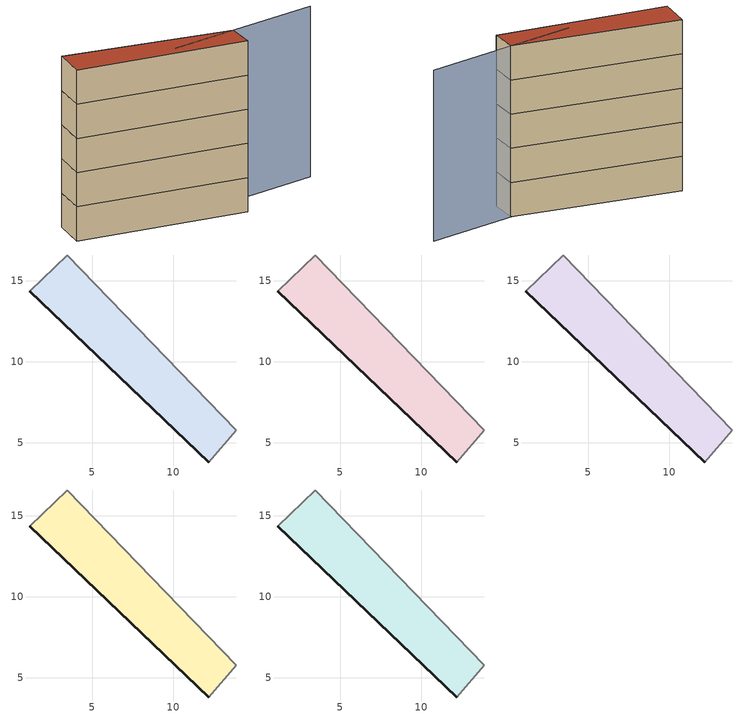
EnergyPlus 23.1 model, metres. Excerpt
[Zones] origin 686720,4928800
ce3280cc6c58cb90_F0_whole
 floor ground (EU_floor_Construction): 3.45,16.6 13.88,5.79 12.21,3.82 1.16,14.35 z0
 wall outside (EU_wall_Construction): 1.16,14.35 12.21,3.82 z0:3
 wall adiabatic (EU_wall_Construction): 12.21,3.82 13.88,5.79 3.45,16.6 1.16,14.35 z0:3
ce3280cc6c58cb90_F1_whole
 floor to ce3280cc6c58cb90_F0_whole (EU_floor_Construction): 3.45,16.6 13.88,5.79 12.21,3.82 1.16,14.35 z3
 wall outside (EU_wall_Construction): 1.16,14.35 12.21,3.82 z3:6
 wall adiabatic (EU_wall_Construction): 12.21,3.82 13.88,5.79 3.45,16.6 1.16,14.35 z3:6
ce3280cc6c58cb90_F2_whole
 floor to ce3280cc6c58cb90_F1_whole (EU_floor_Construction): 3.45,16.6 13.88,5.79 12.21,3.82 1.16,14.35 z6
 wall outside (EU_wall_Construction): 1.16,14.35 12.21,3.82 z6:9
 wall adiabatic (EU_wall_Construction): 12.21,3.82 13.88,5.79 3.45,16.6 1.16,14.35 z6:9
ce3280cc6c58cb90_F3_whole
 floor to ce3280cc6c58cb90_F2_whole (EU_floor_Construction): 3.45,16.6 13.88,5.79 12.21,3.82 1.16,14.35 z9
 wall outside (EU_wall_Construction): 1.16,14.35 12.21,3.82 z9:12
 wall adiabatic (EU_wall_Construction): 12.21,3.82 13.88,5.79 3.45,16.6 1.16,14.35 z9:12
ce3280cc6c58cb90_F4_whole
 floor to ce3280cc6c58cb90_F3_whole (EU_floor_Construction): 3.45,16.6 13.88,5.79 12.21,3.82 1.16,14.35 z12
 wall outside (EU_wall_Construction): 1.16,14.35 12.21,3.82 z12:15
 wall adiabatic (EU_wall_Construction): 12.21,3.82 13.88,5.79 3.45,16.6 1.16,14.35 z12:15
 roof outside (EU_roof_Construction): 12.21,3.82 13.88,5.79 3.45,16.6 1.16,14.35 z15
shading: 8.54,8.68 21.06,1.91 z0:15
[Building]
EU S2 Campaign: North Axis=0; Terrain=City; Solar Distribution=FullExterior
[Site:Location]
Bologna: Latitude=44.5; Longitude=11.25; Time Zone=1; Elevation=37
[SizingPeriod:WeatherFileDays]
AnnualSizingPeriod: Begin Month=1; Begin Day of Month=1; End Month=12; End Day of Month=31; Day of Week for Start Day=Monday; Use Weather File Daylight Saving Period=No; Use Weather File Rain and Snow Indicators=No
[MATERIAL]
EU_InternalMass_Material: Roughness=MediumRough; Thickness=0.1; Conductivity=1; Density=1800; Specific Heat=900; Thermal Absorptance=0.9; Solar Absorptance=0.7; Visible Absorptance=0.7
[MATERIAL:NOMASS] Roughness=MediumRough; Thermal Absorptance=0.9; Solar Absorptance=0.7; Visible Absorptance=0.7
Name | Thermal Resistance
EU_wall_NoMass | 0.905828
EU_roof_NoMass | 0.37593
EU_floor_NoMass | 0.67114
[CONSTRUCTION]
EU_wall_Construction: EU_wall_NoMass
EU_roof_Construction: EU_roof_NoMass
EU_floor_Construction: EU_floor_NoMass
EU_InternalMass_Construction: EU_InternalMass_Material
[ZONE] Type=1; Multiplier=1; Ceiling Height=autocalculate; Floor Area=autocalculate; Part of Total Floor Area=Yes
Name | Volume
ce3280cc6c58cb90_F0_whole | 131.382
ce3280cc6c58cb90_F1_whole; ce3280cc6c58cb90_F2_whole; ce3280cc6c58cb90_F3_whole; ce3280cc6c58cb90_F4_whole | 131.383
[INTERNALMASS] Construction=EU_InternalMass_Construction; Surface Area=43.7943
Name | Zone or ZoneList
ce3280cc6c58cb90_F0_whole_EU_InternalMass | ce3280cc6c58cb90_F0_whole
ce3280cc6c58cb90_F1_whole_EU_InternalMass | ce3280cc6c58cb90_F1_whole
ce3280cc6c58cb90_F2_whole_EU_InternalMass | ce3280cc6c58cb90_F2_whole
ce3280cc6c58cb90_F3_whole_EU_InternalMass | ce3280cc6c58cb90_F3_whole
ce3280cc6c58cb90_F4_whole_EU_InternalMass | ce3280cc6c58cb90_F4_whole
[OTHEREQUIPMENT] Fuel Type=Electricity; Design Level Calculation Method=Watts/Area; Power per Zone Floor Area=1; Fraction Latent=0; Fraction Radiant=0; Fraction Lost=0; Carbon Dioxide Generation Rate=0; EndUse Subcategory=EU_Step8_InternalGains
Name | Zone or ZoneList or Space or SpaceList | Schedule
EU_Step8_InternalGain_ce3280cc6c58cb90_F0_whole_f000 | ce3280cc6c58cb90_F0_whole | EU_Step8_GainSchedule_ce3280cc6c58cb90_F0_whole_f000
EU_Step8_InternalGain_ce3280cc6c58cb90_F1_whole_f000 | ce3280cc6c58cb90_F1_whole | EU_Step8_GainSchedule_ce3280cc6c58cb90_F1_whole_f000
EU_Step8_InternalGain_ce3280cc6c58cb90_F2_whole_f000 | ce3280cc6c58cb90_F2_whole | EU_Step8_GainSchedule_ce3280cc6c58cb90_F2_whole_f000
EU_Step8_InternalGain_ce3280cc6c58cb90_F3_whole_f000 | ce3280cc6c58cb90_F3_whole | EU_Step8_GainSchedule_ce3280cc6c58cb90_F3_whole_f000
EU_Step8_InternalGain_ce3280cc6c58cb90_F4_whole_f000 | ce3280cc6c58cb90_F4_whole | EU_Step8_GainSchedule_ce3280cc6c58cb90_F4_whole_f000
[ZONEVENTILATION:DESIGNFLOWRATE] Schedule=EU_AlwaysOn; Design Flow Rate Calculation Method=AirChanges/Hour; Air Changes per Hour=0.73129; Ventilation Type=Natural; Fan Pressure Rise=0; Fan Total Efficiency=1; Constant Term Coefficient=1; Temperature Term Coefficient=0; Velocity Term Coefficient=0; Velocity Squared Term Coefficient=0; Minimum Indoor Temperature=-100; Maximum Indoor Temperature=100; Delta Temperature=-100; Minimum Outdoor Temperature=-100; Maximum Outdoor Temperature=100; Maximum Wind Speed=40
Name | Zone or ZoneList or Space or SpaceList
EU_ConstantAir_ce3280cc6c58cb90_F0_whole | ce3280cc6c58cb90_F0_whole
EU_ConstantAir_ce3280cc6c58cb90_F1_whole | ce3280cc6c58cb90_F1_whole
EU_ConstantAir_ce3280cc6c58cb90_F2_whole | ce3280cc6c58cb90_F2_whole
EU_ConstantAir_ce3280cc6c58cb90_F3_whole | ce3280cc6c58cb90_F3_whole
EU_ConstantAir_ce3280cc6c58cb90_F4_whole | ce3280cc6c58cb90_F4_whole
[HVACTEMPLATE:THERMOSTAT] Constant Heating Setpoint=20; Constant Cooling Setpoint=50
EU_HeatOnly_ce3280cc6c58cb90_F0_whole; EU_HeatOnly_ce3280cc6c58cb90_F1_whole; EU_HeatOnly_ce3280cc6c58cb90_F2_whole; EU_HeatOnly_ce3280cc6c58cb90_F3_whole; EU_HeatOnly_ce3280cc6c58cb90_F4_whole
[HVACTEMPLATE:ZONE:IDEALLOADSAIRSYSTEM] System Availability Schedule=EU_AlwaysOn; Maximum Heating Supply Air Temperature=50; Minimum Cooling Supply Air Temperature=13; Maximum Heating Supply Air Humidity Ratio=0.0156; Minimum Cooling Supply Air Humidity Ratio=0.0077; Heating Limit=NoLimit; Cooling Limit=NoLimit; Heating Availability Schedule=EU_AlwaysOn; Cooling Availability Schedule=EU_CoolingOff; Dehumidification Control Type=ConstantSensibleHeatRatio; Cooling Sensible Heat Ratio=0.7; Dehumidification Setpoint=60; Humidification Control Type=None; Humidification Setpoint=30; Outdoor Air Method=None; Outdoor Air Flow Rate per Person=0.00944; Outdoor Air Flow Rate per Zone Floor Area=0; Outdoor Air Flow Rate per Zone=0; Demand Controlled Ventilation Type=None; Outdoor Air Economizer Type=NoEconomizer; Heat Recovery Type=None; Sensible Heat Recovery Effectiveness=0.7; Latent Heat Recovery Effectiveness=0.65
Name | Template Thermostat
ce3280cc6c58cb90_F0_whole | EU_HeatOnly_ce3280cc6c58cb90_F0_whole
ce3280cc6c58cb90_F1_whole | EU_HeatOnly_ce3280cc6c58cb90_F1_whole
ce3280cc6c58cb90_F2_whole | EU_HeatOnly_ce3280cc6c58cb90_F2_whole
ce3280cc6c58cb90_F3_whole | EU_HeatOnly_ce3280cc6c58cb90_F3_whole
ce3280cc6c58cb90_F4_whole | EU_HeatOnly_ce3280cc6c58cb90_F4_whole
[SIZING:ZONE] Zone Cooling Design Supply Air Temperature Input Method=SupplyAirTemperature; Zone Cooling Design Supply Air Temperature=13; Zone Heating Design Supply Air Temperature Input Method=SupplyAirTemperature; Zone Heating Design Supply Air Temperature=50; Zone Cooling Design Supply Air Humidity Ratio=0.008; Zone Heating Design Supply Air Humidity Ratio=0.008; Cooling Design Air Flow Method=DesignDay; Cooling Design Air Flow Rate=0; Cooling Minimum Air Flow per Zone Floor Area=0.000762; Cooling Minimum Air Flow=0; Cooling Minimum Air Flow Fraction=0.2; Heating Design Air Flow Method=DesignDay; Heating Design Air Flow Rate=0; Heating Maximum Air Flow per Zone Floor Area=0.002032; Heating Maximum Air Flow=0.141576; Heating Maximum Air Flow Fraction=0.3; Account for Dedicated Outdoor Air System=No; Dedicated Outdoor Air System Control Strategy=NeutralSupplyAir; Dedicated Outdoor Air Low Setpoint Temperature for Design=autosize; Dedicated Outdoor Air High Setpoint Temperature for Design=autosize; Zone Load Sizing Method=Sensible Load Only No Latent Load; Zone Latent Cooling Design Supply Air Humidity Ratio Input Method=HumidityRatioDifference; Zone Cooling Design Supply Air Humidity Ratio Difference=0.005; Zone Latent Heating Design Supply Air Humidity Ratio Input Method=HumidityRatioDifference; Zone Humidification Design Supply Air Humidity Ratio Difference=0.005
ce3280cc6c58cb90_F0_whole; ce3280cc6c58cb90_F1_whole; ce3280cc6c58cb90_F2_whole; ce3280cc6c58cb90_F3_whole; ce3280cc6c58cb90_F4_whole
[SCHEDULE:CONSTANT]
Name | Hourly Value
EU_AlwaysOn | 1
EU_CoolingOff | 0
[SCHEDULE:FILE] Column Number=1; Rows to Skip at Top=0; Number of Hours of Data=8760; Column Separator=Comma; Interpolate to Timestep=No; Minutes per Item=60; Adjust Schedule for Daylight Savings=Yes
Name | File
EU_Step8_GainSchedule_ce3280cc6c58cb90_F0_whole_f000 | ../../schedules/ce3280cc6c58cb90/ce3280cc6c58cb90_F0_whole_f000_gain.csv
EU_Step8_GainSchedule_ce3280cc6c58cb90_F1_whole_f000 | ../../schedules/ce3280cc6c58cb90/ce3280cc6c58cb90_F1_whole_f000_gain.csv
EU_Step8_GainSchedule_ce3280cc6c58cb90_F2_whole_f000 | ../../schedules/ce3280cc6c58cb90/ce3280cc6c58cb90_F2_whole_f000_gain.csv
EU_Step8_GainSchedule_ce3280cc6c58cb90_F3_whole_f000 | ../../schedules/ce3280cc6c58cb90/ce3280cc6c58cb90_F3_whole_f000_gain.csv
EU_Step8_GainSchedule_ce3280cc6c58cb90_F4_whole_f000 | ../../schedules/ce3280cc6c58cb90/ce3280cc6c58cb90_F4_whole_f000_gain.csv
